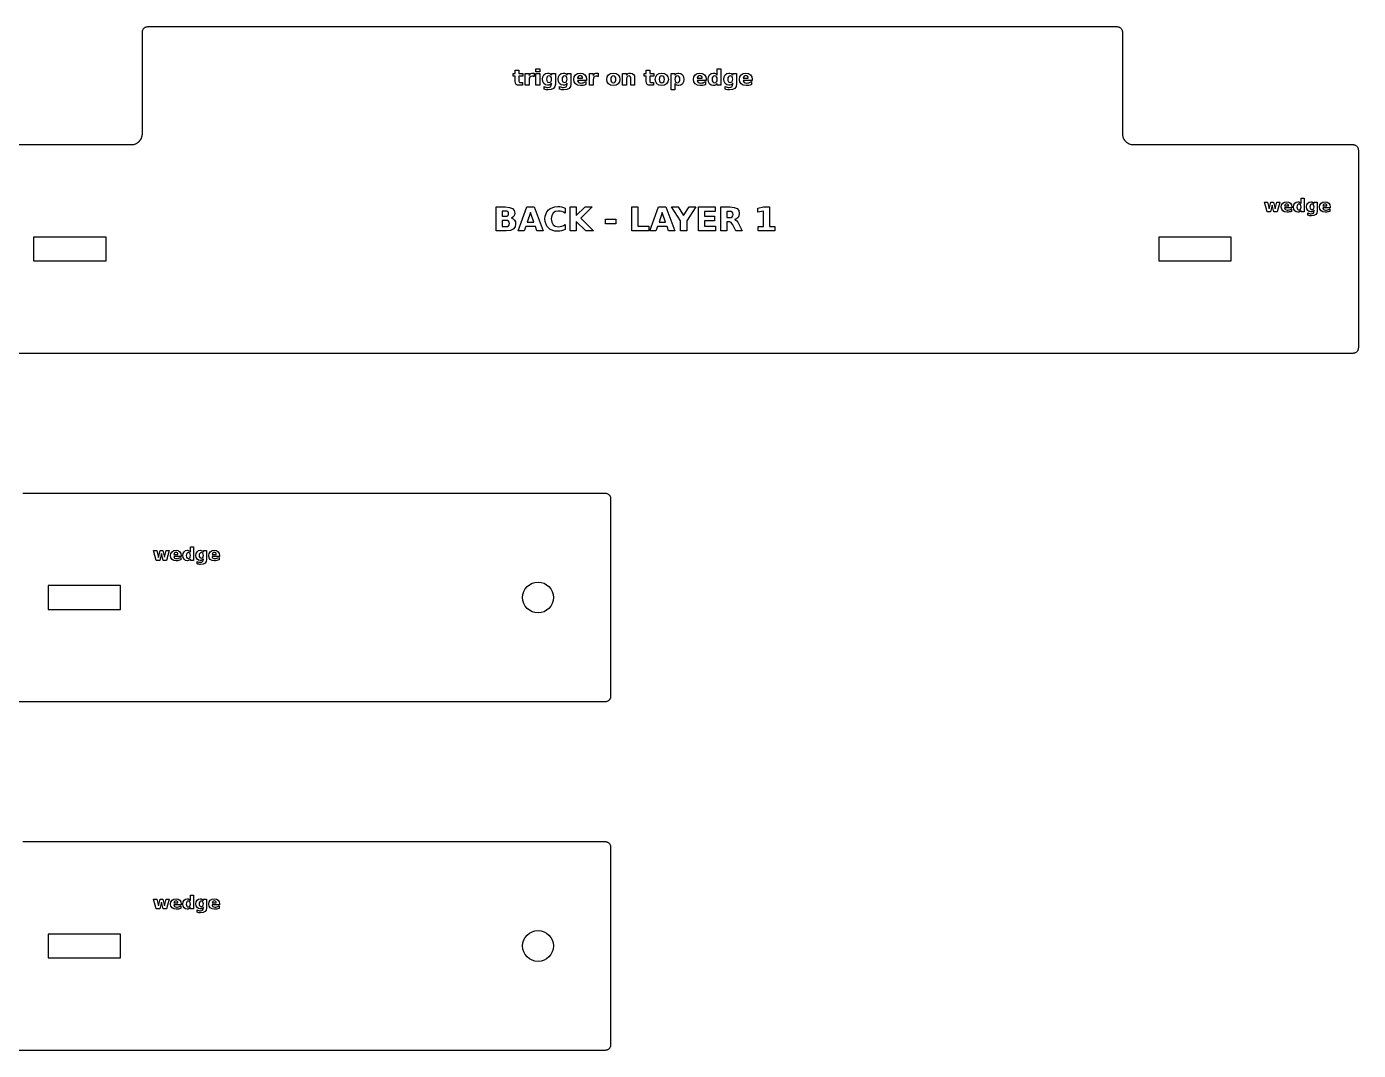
# Model space of a CAD drawing. Header units: millimetres. Extents: x 6 to 885, y 6 to 548.
# Drawn here: x 445.1 to 812, y 6 to 288 of the extents above; entities that cross this region are included whole.
import ezdxf

# ---------------------------------------------------------------- set-up
doc = ezdxf.new("R2010")
doc.units = ezdxf.units.MM
doc.layers.add('CUT', color=1, linetype='Continuous')
doc.layers.add('ENGRAVE', color=5, linetype='Continuous')

msp = doc.modelspace()

# ---------------------------------------------------------------- linework, layer by layer
at = {"layer": 'CUT'}
for points in [[(413.5, 255.5), (473.98, 255.5), (474.02, 255.5), (474.26, 255.51), (474.33, 255.52), (474.55, 255.55), (474.62, 255.57), (474.84, 255.62), (474.91, 255.64), (475.11, 255.72), (475.18, 255.74), (475.38, 255.84), (475.45, 255.87), (475.64, 255.99), (475.7, 256.03), (475.87, 256.16), (475.93, 256.21), (476.09, 256.35), (476.15, 256.41), (476.29, 256.57), (476.34, 256.63), (476.47, 256.8), (476.51, 256.86), (476.63, 257.05), (476.66, 257.12), (476.76, 257.32), (476.78, 257.39), (476.86, 257.59), (476.88, 257.66), (476.93, 257.88), (476.95, 257.95), (476.98, 258.17), (476.99, 258.24), (477, 258.48), (477, 258.52), (477, 286.5), (477.01, 286.65), (477.03, 286.79), (477.06, 286.94), (477.11, 287.07), (477.18, 287.21), (477.25, 287.33), (477.34, 287.45), (477.44, 287.56), (477.55, 287.66), (477.67, 287.75), (477.79, 287.82), (477.93, 287.89), (478.06, 287.94), (478.21, 287.97), (478.35, 287.99), (478.5, 288), (745.5, 288), (745.65, 287.99), (745.79, 287.97), (745.94, 287.94), (746.07, 287.89), (746.21, 287.82), (746.33, 287.75), (746.45, 287.66), (746.56, 287.56), (746.66, 287.45), (746.75, 287.33), (746.82, 287.21), (746.89, 287.07), (746.94, 286.94), (746.97, 286.79), (746.99, 286.65), (747, 286.5), (747, 258.52), (747, 258.48), (747.01, 258.24), (747.02, 258.17), (747.05, 257.95), (747.07, 257.88), (747.12, 257.66), (747.14, 257.59), (747.22, 257.39), (747.24, 257.32), (747.34, 257.12), (747.37, 257.05), (747.49, 256.86), (747.53, 256.8), (747.66, 256.63), (747.71, 256.57), (747.85, 256.41), (747.91, 256.35), (748.07, 256.21), (748.13, 256.16), (748.3, 256.03), (748.36, 255.99), (748.55, 255.87), (748.62, 255.84), (748.82, 255.74), (748.89, 255.72), (749.09, 255.64), (749.16, 255.62), (749.38, 255.57), (749.45, 255.55), (749.67, 255.52), (749.74, 255.51), (749.98, 255.5), (750.02, 255.5), (810.5, 255.5), (810.65, 255.49), (810.79, 255.47), (810.94, 255.44), (811.07, 255.39), (811.21, 255.32), (811.33, 255.25), (811.45, 255.16), (811.56, 255.06), (811.66, 254.95), (811.75, 254.83), (811.82, 254.71), (811.89, 254.57), (811.94, 254.44), (811.97, 254.29), (811.99, 254.15), (812, 254), (812, 199.5), (811.99, 199.35), (811.97, 199.21), (811.94, 199.06), (811.89, 198.93), (811.82, 198.79), (811.75, 198.67), (811.66, 198.55), (811.56, 198.44), (811.45, 198.34), (811.33, 198.25), (811.21, 198.18), (811.07, 198.11), (810.94, 198.06), (810.79, 198.03), (810.65, 198.01), (810.5, 198), (746.5, 198), (477.5, 198), (413.5, 198)], [(444.02, 159.5), (604.5, 159.5), (604.65, 159.49), (604.79, 159.47), (604.94, 159.44), (605.07, 159.39), (605.21, 159.32), (605.33, 159.25), (605.45, 159.16), (605.56, 159.06), (605.66, 158.95), (605.75, 158.83), (605.82, 158.71), (605.89, 158.57), (605.94, 158.44), (605.97, 158.29), (605.99, 158.15), (606, 158), (606, 103.5), (605.99, 103.35), (605.97, 103.21), (605.94, 103.06), (605.89, 102.93), (605.82, 102.79), (605.75, 102.67), (605.66, 102.55), (605.56, 102.44), (605.45, 102.34), (605.33, 102.25), (605.21, 102.18), (605.07, 102.11), (604.94, 102.06), (604.79, 102.03), (604.65, 102.01), (604.5, 102), (440.5, 102)], [(444.02, 63.5), (604.5, 63.5), (604.65, 63.49), (604.79, 63.47), (604.94, 63.44), (605.07, 63.39), (605.21, 63.32), (605.33, 63.25), (605.45, 63.16), (605.56, 63.06), (605.66, 62.95), (605.75, 62.83), (605.82, 62.71), (605.89, 62.57), (605.94, 62.44), (605.97, 62.29), (605.99, 62.15), (606, 62), (606, 7.5), (605.99, 7.35), (605.97, 7.21), (605.94, 7.06), (605.89, 6.93), (605.82, 6.79), (605.75, 6.67), (605.66, 6.55), (605.56, 6.44), (605.45, 6.34), (605.33, 6.25), (605.21, 6.18), (605.07, 6.11), (604.94, 6.06), (604.79, 6.03), (604.65, 6.01), (604.5, 6), (440.5, 6)]]:
    msp.add_lwpolyline(points, dxfattribs=at)
for points in [[(447, 230.05), (447, 223.45), (467, 223.45), (467, 230.05), (447, 230.05)], [(777, 230.05), (757, 230.05), (757, 223.45), (777, 223.45), (777, 230.05)], [(471, 134.05), (451, 134.05), (451, 127.45), (471, 127.45), (471, 134.05)], [(471, 38.05), (451, 38.05), (451, 31.45), (471, 31.45), (471, 38.05)]]:
    msp.add_lwpolyline(points, close=True, dxfattribs=at)
for centre in [(586, 130.75), (586, 34.75)]:
    msp.add_circle(centre, 4.25, dxfattribs=at)
at = {"layer": 'ENGRAVE'}
for points in [[(580.75, 276.05), (580.75, 275.12), (581.83, 275.12), (581.83, 274.37), (580.75, 274.37), (580.75, 272.98), (580.77, 272.79), (580.84, 272.67), (580.97, 272.61), (581.2, 272.59), (581.74, 272.59), (581.74, 271.84), (580.84, 271.84), (580.31, 271.9), (579.96, 272.1), (579.76, 272.45), (579.7, 272.98), (579.7, 274.37), (579.18, 274.37), (579.18, 275.12), (579.7, 275.12), (579.7, 276.05), (580.75, 276.05)], [(584.91, 274.23), (584.77, 274.28), (584.63, 274.32), (584.5, 274.35), (584.36, 274.35), (584, 274.29), (583.74, 274.09), (583.57, 273.78), (583.52, 273.35), (583.52, 271.84), (582.47, 271.84), (582.47, 275.12), (583.52, 275.12), (583.52, 274.58), (583.74, 274.86), (583.98, 275.05), (584.27, 275.16), (584.61, 275.2), (584.67, 275.2), (584.72, 275.2), (584.8, 275.19), (584.9, 275.18), (584.91, 274.23)], [(589.72, 272.4), (589.49, 272.15), (589.24, 271.98), (588.96, 271.87), (588.64, 271.84), (588.09, 271.96), (587.64, 272.31), (587.35, 272.85), (587.25, 273.52), (587.35, 274.19), (587.64, 274.72), (588.09, 275.08), (588.64, 275.19), (588.96, 275.16), (589.24, 275.06), (589.49, 274.89), (589.72, 274.63), (589.72, 275.12), (590.77, 275.12), (590.77, 272.17), (590.65, 271.47), (590.27, 270.96), (589.66, 270.65), (588.82, 270.55), (588.52, 270.56), (588.23, 270.59), (587.94, 270.65), (587.65, 270.74), (587.65, 271.55), (587.92, 271.41), (588.19, 271.32), (588.46, 271.26), (588.72, 271.24), (589.17, 271.3), (589.48, 271.46), (589.66, 271.75), (589.72, 272.17), (589.72, 272.4)], [(594.01, 272.4), (593.78, 272.15), (593.53, 271.98), (593.25, 271.87), (592.93, 271.84), (592.38, 271.96), (591.94, 272.31), (591.64, 272.85), (591.55, 273.52), (591.64, 274.19), (591.94, 274.72), (592.38, 275.08), (592.93, 275.19), (593.25, 275.16), (593.53, 275.06), (593.78, 274.89), (594.01, 274.63), (594.01, 275.12), (595.07, 275.12), (595.07, 272.17), (594.94, 271.47), (594.57, 270.96), (593.96, 270.65), (593.12, 270.55), (592.82, 270.56), (592.52, 270.59), (592.24, 270.65), (591.95, 270.74), (591.95, 271.55), (592.22, 271.41), (592.49, 271.32), (592.75, 271.26), (593.02, 271.24), (593.46, 271.3), (593.77, 271.46), (593.95, 271.75), (594.01, 272.17), (594.01, 272.4)], [(599.35, 273.49), (599.35, 273.19), (596.9, 273.19), (596.98, 272.87), (597.16, 272.64), (597.44, 272.5), (597.8, 272.45), (598.14, 272.48), (598.48, 272.55), (598.83, 272.67), (599.19, 272.85), (599.19, 272.04), (598.82, 271.92), (598.45, 271.83), (598.08, 271.77), (597.71, 271.75), (596.91, 271.87), (596.32, 272.21), (595.95, 272.75), (595.83, 273.48), (595.95, 274.19), (596.31, 274.74), (596.89, 275.08), (597.65, 275.2), (598.34, 275.08), (598.89, 274.73), (599.23, 274.19), (599.35, 273.49)], [(602.58, 274.23), (602.44, 274.28), (602.31, 274.32), (602.17, 274.35), (602.03, 274.35), (601.68, 274.29), (601.41, 274.09), (601.25, 273.78), (601.19, 273.35), (601.19, 271.84), (600.14, 271.84), (600.14, 275.12), (601.19, 275.12), (601.19, 274.58), (601.41, 274.86), (601.66, 275.05), (601.95, 275.16), (602.29, 275.2), (602.34, 275.2), (602.4, 275.2), (602.47, 275.19), (602.58, 275.18), (602.58, 274.23)], [(606.75, 275.2), (607.51, 275.09), (608.08, 274.74), (608.43, 274.2), (608.55, 273.48), (608.43, 272.76), (608.08, 272.21), (607.51, 271.87), (606.75, 271.75), (606, 271.87), (605.42, 272.21), (605.07, 272.76), (604.95, 273.48), (605.07, 274.2), (605.42, 274.74), (606, 275.09), (606.75, 275.2)], [(612.61, 273.84), (612.61, 271.84), (611.56, 271.84), (611.56, 272.17), (611.56, 273.37), (611.55, 273.73), (611.54, 273.95), (611.51, 274.09), (611.47, 274.19), (611.4, 274.28), (611.31, 274.35), (611.19, 274.4), (611.07, 274.41), (610.77, 274.35), (610.55, 274.16), (610.41, 273.85), (610.36, 273.45), (610.36, 271.84), (609.31, 271.84), (609.31, 275.12), (610.36, 275.12), (610.36, 274.64), (610.61, 274.89), (610.87, 275.06), (611.15, 275.17), (611.46, 275.2), (611.96, 275.11), (612.32, 274.85), (612.54, 274.42), (612.61, 273.84)], [(616.82, 276.05), (616.82, 275.12), (617.9, 275.12), (617.9, 274.37), (616.82, 274.37), (616.82, 272.98), (616.84, 272.79), (616.91, 272.67), (617.05, 272.61), (617.27, 272.59), (617.81, 272.59), (617.81, 271.84), (616.91, 271.84), (616.38, 271.9), (616.03, 272.1), (615.84, 272.45), (615.77, 272.98), (615.77, 274.37), (615.25, 274.37), (615.25, 275.12), (615.77, 275.12), (615.77, 276.05), (616.82, 276.05)], [(620.1, 275.2), (620.86, 275.09), (621.43, 274.74), (621.78, 274.2), (621.9, 273.48), (621.78, 272.76), (621.43, 272.21), (620.86, 271.87), (620.1, 271.75), (619.35, 271.87), (618.77, 272.21), (618.42, 272.76), (618.3, 273.48), (618.42, 274.2), (618.77, 274.74), (619.35, 275.09), (620.1, 275.2)], [(623.71, 272.31), (623.71, 270.59), (622.66, 270.59), (622.66, 275.12), (623.71, 275.12), (623.71, 274.64), (623.94, 274.89), (624.19, 275.06), (624.48, 275.17), (624.8, 275.2), (625.35, 275.08), (625.8, 274.72), (626.09, 274.17), (626.19, 273.48), (626.09, 272.79), (625.8, 272.24), (625.35, 271.88), (624.8, 271.75), (624.48, 271.79), (624.19, 271.89), (623.94, 272.06), (623.71, 272.31)], [(632.32, 273.49), (632.32, 273.19), (629.87, 273.19), (629.96, 272.87), (630.14, 272.64), (630.41, 272.5), (630.78, 272.45), (631.11, 272.48), (631.45, 272.55), (631.81, 272.67), (632.17, 272.85), (632.17, 272.04), (631.8, 271.92), (631.42, 271.83), (631.05, 271.77), (630.68, 271.75), (629.89, 271.87), (629.29, 272.21), (628.92, 272.75), (628.8, 273.48), (628.92, 274.19), (629.29, 274.74), (629.86, 275.08), (630.62, 275.2), (631.32, 275.08), (631.86, 274.73), (632.21, 274.19), (632.32, 273.49)], [(635.35, 274.64), (635.35, 276.4), (636.4, 276.4), (636.4, 271.84), (635.35, 271.84), (635.35, 272.31), (635.12, 272.06), (634.87, 271.89), (634.59, 271.79), (634.27, 271.75), (633.72, 271.88), (633.27, 272.24), (632.98, 272.79), (632.88, 273.48), (632.98, 274.17), (633.27, 274.72), (633.72, 275.08), (634.27, 275.2), (634.59, 275.17), (634.87, 275.06), (635.12, 274.89), (635.35, 274.64)], [(639.64, 272.4), (639.42, 272.15), (639.17, 271.98), (638.88, 271.87), (638.56, 271.84), (638.01, 271.96), (637.57, 272.31), (637.28, 272.85), (637.18, 273.52), (637.28, 274.19), (637.57, 274.72), (638.01, 275.08), (638.56, 275.19), (638.88, 275.16), (639.17, 275.06), (639.42, 274.89), (639.64, 274.63), (639.64, 275.12), (640.7, 275.12), (640.7, 272.17), (640.57, 271.47), (640.2, 270.96), (639.59, 270.65), (638.75, 270.55), (638.45, 270.56), (638.16, 270.59), (637.87, 270.65), (637.58, 270.74), (637.58, 271.55), (637.85, 271.41), (638.12, 271.32), (638.38, 271.26), (638.65, 271.24), (639.09, 271.3), (639.4, 271.46), (639.58, 271.75), (639.64, 272.17), (639.64, 272.4)], [(644.98, 273.49), (644.98, 273.19), (642.53, 273.19), (642.62, 272.87), (642.8, 272.64), (643.07, 272.5), (643.43, 272.45), (643.77, 272.48), (644.11, 272.55), (644.46, 272.67), (644.83, 272.85), (644.83, 272.04), (644.45, 271.92), (644.08, 271.83), (643.71, 271.77), (643.34, 271.75), (642.55, 271.87), (641.95, 272.21), (641.58, 272.75), (641.46, 273.48), (641.58, 274.19), (641.94, 274.74), (642.52, 275.08), (643.28, 275.2), (643.98, 275.08), (644.52, 274.73), (644.87, 274.19), (644.98, 273.49)], [(589.03, 274.44), (588.74, 274.38), (588.52, 274.2), (588.38, 273.91), (588.34, 273.52), (588.38, 273.12), (588.51, 272.83), (588.73, 272.66), (589.03, 272.6), (589.32, 272.66), (589.54, 272.84), (589.67, 273.13), (589.72, 273.52), (589.67, 273.91), (589.54, 274.2), (589.32, 274.38), (589.03, 274.44)], [(593.32, 274.44), (593.03, 274.38), (592.81, 274.2), (592.68, 273.91), (592.63, 273.52), (592.68, 273.12), (592.81, 272.83), (593.02, 272.66), (593.32, 272.6), (593.61, 272.66), (593.83, 272.84), (593.97, 273.13), (594.01, 273.52), (593.97, 273.91), (593.83, 274.2), (593.61, 274.38), (593.32, 274.44)], [(598.27, 273.84), (598.23, 274.11), (598.1, 274.32), (597.9, 274.46), (597.64, 274.5), (597.37, 274.46), (597.15, 274.33), (596.99, 274.12), (596.91, 273.84), (598.27, 273.84)], [(606.75, 274.45), (606.45, 274.39), (606.22, 274.2), (606.08, 273.89), (606.04, 273.48), (606.08, 273.06), (606.22, 272.75), (606.45, 272.57), (606.75, 272.5), (607.06, 272.57), (607.28, 272.75), (607.41, 273.06), (607.46, 273.48), (607.41, 273.89), (607.28, 274.2), (607.06, 274.39), (606.75, 274.45)], [(620.1, 274.45), (619.8, 274.39), (619.57, 274.2), (619.43, 273.89), (619.39, 273.48), (619.43, 273.06), (619.57, 272.75), (619.8, 272.57), (620.1, 272.5), (620.41, 272.57), (620.63, 272.75), (620.76, 273.06), (620.81, 273.48), (620.76, 273.89), (620.63, 274.2), (620.41, 274.39), (620.1, 274.45)], [(624.41, 274.44), (624.11, 274.38), (623.89, 274.19), (623.76, 273.89), (623.71, 273.48), (623.76, 273.07), (623.89, 272.76), (624.11, 272.58), (624.41, 272.52), (624.71, 272.58), (624.92, 272.76), (625.06, 273.06), (625.1, 273.48), (625.06, 273.89), (624.92, 274.19), (624.71, 274.38), (624.41, 274.44)], [(631.24, 273.84), (631.2, 274.11), (631.07, 274.32), (630.87, 274.46), (630.61, 274.5), (630.34, 274.46), (630.12, 274.33), (629.96, 274.12), (629.88, 273.84), (631.24, 273.84)], [(634.66, 272.52), (634.95, 272.58), (635.17, 272.76), (635.31, 273.06), (635.35, 273.48), (635.31, 273.89), (635.17, 274.19), (634.95, 274.38), (634.66, 274.44), (634.36, 274.38), (634.15, 274.19), (634.01, 273.89), (633.97, 273.48), (634.01, 273.06), (634.15, 272.76), (634.36, 272.58), (634.66, 272.52)], [(638.95, 274.44), (638.66, 274.38), (638.45, 274.2), (638.31, 273.91), (638.26, 273.52), (638.31, 273.12), (638.44, 272.83), (638.66, 272.66), (638.95, 272.6), (639.24, 272.66), (639.46, 272.84), (639.6, 273.13), (639.64, 273.52), (639.6, 273.91), (639.46, 274.2), (639.24, 274.38), (638.95, 274.44)], [(643.9, 273.84), (643.86, 274.11), (643.73, 274.32), (643.53, 274.46), (643.27, 274.5), (643, 274.46), (642.78, 274.33), (642.62, 274.12), (642.54, 273.84), (643.9, 273.84)], [(786.1, 239.68), (786.95, 239.68), (787.41, 237.8), (787.88, 239.68), (788.6, 239.68), (789.06, 237.82), (789.52, 239.68), (790.38, 239.68), (789.65, 236.95), (788.7, 236.95), (788.24, 238.83), (787.78, 236.95), (786.83, 236.95), (786.1, 239.68)], [(793.7, 238.32), (793.7, 238.08), (791.65, 238.08), (791.73, 237.81), (791.88, 237.61), (792.1, 237.5), (792.41, 237.46), (792.69, 237.48), (792.97, 237.54), (793.27, 237.65), (793.57, 237.79), (793.57, 237.12), (793.26, 237.01), (792.95, 236.94), (792.64, 236.89), (792.33, 236.88), (791.67, 236.97), (791.17, 237.26), (790.87, 237.71), (790.76, 238.31), (790.86, 238.91), (791.17, 239.37), (791.65, 239.65), (792.28, 239.75), (792.86, 239.65), (793.31, 239.36), (793.6, 238.91), (793.7, 238.32)], [(792.8, 238.61), (792.76, 238.84), (792.65, 239.02), (792.49, 239.13), (792.27, 239.17), (792.04, 239.13), (791.86, 239.03), (791.73, 238.85), (791.66, 238.61), (792.8, 238.61)], [(796.22, 239.28), (796.22, 240.75), (797.1, 240.75), (797.1, 236.95), (796.22, 236.95), (796.22, 237.35), (796.03, 237.14), (795.82, 236.99), (795.59, 236.91), (795.32, 236.88), (794.86, 236.98), (794.49, 237.28), (794.25, 237.74), (794.16, 238.31), (794.25, 238.89), (794.49, 239.35), (794.86, 239.65), (795.32, 239.75), (795.59, 239.72), (795.82, 239.64), (796.03, 239.49), (796.22, 239.28)], [(795.64, 237.51), (795.89, 237.57), (796.07, 237.72), (796.18, 237.97), (796.22, 238.31), (796.18, 238.66), (796.07, 238.91), (795.89, 239.06), (795.64, 239.12), (795.4, 239.06), (795.22, 238.91), (795.11, 238.66), (795.07, 238.31), (795.11, 237.97), (795.22, 237.72), (795.4, 237.57), (795.64, 237.51)], [(799.8, 237.41), (799.61, 237.21), (799.4, 237.06), (799.17, 236.98), (798.9, 236.95), (798.44, 237.05), (798.07, 237.34), (797.83, 237.79), (797.74, 238.35), (797.83, 238.91), (798.07, 239.35), (798.44, 239.65), (798.9, 239.75), (799.17, 239.72), (799.4, 239.63), (799.61, 239.49), (799.8, 239.28), (799.8, 239.68), (800.68, 239.68), (800.68, 237.23), (800.57, 236.64), (800.26, 236.22), (799.75, 235.96), (799.05, 235.87), (798.8, 235.88), (798.56, 235.91), (798.32, 235.96), (798.08, 236.03), (798.08, 236.71), (798.3, 236.6), (798.53, 236.51), (798.75, 236.47), (798.97, 236.45), (799.34, 236.5), (799.6, 236.64), (799.75, 236.88), (799.8, 237.23), (799.8, 237.41)], [(799.22, 239.12), (798.98, 239.07), (798.8, 238.91), (798.69, 238.67), (798.65, 238.35), (798.69, 238.02), (798.8, 237.78), (798.98, 237.63), (799.22, 237.59), (799.47, 237.64), (799.65, 237.79), (799.76, 238.03), (799.8, 238.35), (799.76, 238.67), (799.65, 238.91), (799.47, 239.07), (799.22, 239.12)], [(804.25, 238.32), (804.25, 238.08), (802.2, 238.08), (802.27, 237.81), (802.43, 237.61), (802.65, 237.5), (802.96, 237.46), (803.24, 237.48), (803.52, 237.54), (803.82, 237.65), (804.12, 237.79), (804.12, 237.12), (803.81, 237.01), (803.5, 236.94), (803.19, 236.89), (802.88, 236.88), (802.22, 236.97), (801.72, 237.26), (801.42, 237.71), (801.31, 238.31), (801.41, 238.91), (801.72, 239.37), (802.2, 239.65), (802.83, 239.75), (803.41, 239.65), (803.86, 239.36), (804.15, 238.91), (804.25, 238.32)], [(803.35, 238.61), (803.31, 238.84), (803.2, 239.02), (803.04, 239.13), (802.82, 239.17), (802.59, 239.13), (802.41, 239.03), (802.28, 238.85), (802.21, 238.61), (803.35, 238.61)], [(578.69, 235.27), (579.17, 235.05), (579.53, 234.69), (579.76, 234.21), (579.83, 233.64), (579.67, 232.81), (579.19, 232.23), (578.38, 231.88), (577.24, 231.76), (574.43, 231.76), (574.43, 238.32), (576.97, 238.32), (578.15, 238.22), (578.95, 237.91), (579.41, 237.37), (579.57, 236.58), (579.51, 236.14), (579.34, 235.77), (579.07, 235.48), (578.69, 235.27)], [(577.06, 235.78), (577.41, 235.82), (577.67, 235.96), (577.82, 236.17), (577.87, 236.48), (577.82, 236.77), (577.67, 236.99), (577.41, 237.13), (577.06, 237.17), (576.12, 237.17), (576.12, 235.78), (577.06, 235.78)], [(585.27, 232.96), (582.63, 232.96), (582.21, 231.76), (580.51, 231.76), (582.94, 238.32), (584.96, 238.32), (587.39, 231.76), (585.69, 231.76), (585.27, 232.96)], [(593.46, 232.12), (592.98, 231.91), (592.49, 231.76), (591.97, 231.66), (591.43, 231.63), (590.66, 231.69), (589.36, 232.15), (588.84, 232.55), (588.42, 233.05), (587.94, 234.29), (587.88, 235.03), (587.94, 235.78), (588.42, 237.02), (588.84, 237.52), (589.36, 237.92), (590.66, 238.38), (591.43, 238.44), (591.97, 238.41), (592.49, 238.32), (592.98, 238.16), (593.46, 237.95), (593.46, 236.59), (592.99, 236.87), (592.53, 237.06), (592.06, 237.18), (591.57, 237.21), (590.76, 237.07), (590.15, 236.63), (589.76, 235.94), (589.63, 235.03), (589.76, 234.13), (590.15, 233.44), (590.76, 233), (591.57, 232.86), (592.06, 232.9), (592.53, 233.01), (592.99, 233.2), (593.46, 233.48), (593.46, 232.12)], [(594.86, 238.32), (596.55, 238.32), (596.55, 235.93), (598.99, 238.32), (600.96, 238.32), (597.8, 235.21), (601.28, 231.76), (599.16, 231.76), (596.55, 234.34), (596.55, 231.76), (594.86, 231.76), (594.86, 238.32)], [(621.55, 232.96), (618.91, 232.96), (618.49, 231.76), (616.79, 231.76), (619.22, 238.32), (621.24, 238.32), (623.67, 231.76), (621.97, 231.76), (621.55, 232.96)], [(622.76, 238.32), (624.61, 238.32), (626.11, 235.98), (627.6, 238.32), (629.46, 238.32), (626.95, 234.52), (626.95, 231.76), (625.26, 231.76), (625.26, 234.52), (622.76, 238.32)], [(630.19, 238.32), (634.76, 238.32), (634.76, 237.04), (631.89, 237.04), (631.89, 235.82), (634.59, 235.82), (634.59, 234.54), (631.89, 234.54), (631.89, 233.04), (634.86, 233.04), (634.86, 231.76), (630.19, 231.76), (630.19, 238.32)], [(638.03, 234.24), (638.03, 231.76), (636.34, 231.76), (636.34, 238.32), (638.92, 238.32), (640.05, 238.21), (640.82, 237.89), (641.28, 237.32), (641.43, 236.51), (641.35, 235.92), (641.11, 235.44), (640.72, 235.08), (640.17, 234.83), (640.5, 234.7), (640.79, 234.47), (641.07, 234.12), (641.35, 233.62), (642.26, 231.76), (640.46, 231.76), (639.66, 233.39), (639.42, 233.8), (639.17, 234.06), (638.88, 234.2), (638.51, 234.24), (638.03, 234.24)], [(638.74, 235.41), (639.2, 235.46), (639.51, 235.61), (639.68, 235.87), (639.74, 236.26), (639.68, 236.64), (639.51, 236.9), (639.2, 237.05), (638.74, 237.1), (638.03, 237.1), (638.03, 235.41), (638.74, 235.41)], [(646.63, 232.93), (648.13, 232.93), (648.13, 237.17), (646.59, 236.85), (646.59, 238.01), (648.12, 238.32), (649.73, 238.32), (649.73, 232.93), (651.22, 232.93), (651.22, 231.76), (646.63, 231.76), (646.63, 232.93)], [(577.12, 232.91), (577.56, 232.97), (577.88, 233.13), (578.08, 233.4), (578.14, 233.78), (578.08, 234.15), (577.89, 234.42), (577.57, 234.58), (577.12, 234.63), (576.12, 234.63), (576.12, 232.91), (577.12, 232.91)], [(480.1, 143.68), (480.95, 143.68), (481.41, 141.8), (481.88, 143.68), (482.6, 143.68), (483.06, 141.82), (483.52, 143.68), (484.38, 143.68), (483.65, 140.95), (482.7, 140.95), (482.24, 142.83), (481.78, 140.95), (480.82, 140.95), (480.1, 143.68)], [(487.7, 142.32), (487.7, 142.08), (485.65, 142.08), (485.73, 141.81), (485.88, 141.61), (486.1, 141.5), (486.41, 141.46), (486.69, 141.48), (486.97, 141.54), (487.27, 141.65), (487.57, 141.79), (487.57, 141.12), (487.26, 141.01), (486.95, 140.94), (486.64, 140.89), (486.33, 140.88), (485.67, 140.97), (485.17, 141.26), (484.87, 141.71), (484.76, 142.31), (484.86, 142.91), (485.17, 143.37), (485.65, 143.65), (486.28, 143.75), (486.86, 143.65), (487.31, 143.36), (487.6, 142.91), (487.7, 142.32)], [(486.8, 142.61), (486.76, 142.84), (486.65, 143.02), (486.49, 143.13), (486.27, 143.17), (486.04, 143.13), (485.86, 143.03), (485.73, 142.85), (485.66, 142.61), (486.8, 142.61)], [(490.22, 143.28), (490.22, 144.75), (491.1, 144.75), (491.1, 140.95), (490.22, 140.95), (490.22, 141.35), (490.03, 141.14), (489.82, 140.99), (489.59, 140.91), (489.32, 140.88), (488.86, 140.98), (488.49, 141.28), (488.25, 141.74), (488.16, 142.31), (488.25, 142.89), (488.49, 143.35), (488.86, 143.65), (489.32, 143.75), (489.59, 143.72), (489.82, 143.64), (490.03, 143.49), (490.22, 143.28)], [(489.64, 141.51), (489.89, 141.57), (490.07, 141.72), (490.18, 141.97), (490.22, 142.31), (490.18, 142.66), (490.07, 142.91), (489.89, 143.06), (489.64, 143.12), (489.4, 143.06), (489.22, 142.91), (489.11, 142.66), (489.07, 142.31), (489.11, 141.97), (489.22, 141.72), (489.4, 141.57), (489.64, 141.51)], [(493.8, 141.41), (493.61, 141.21), (493.4, 141.06), (493.17, 140.98), (492.9, 140.95), (492.44, 141.05), (492.07, 141.34), (491.83, 141.79), (491.74, 142.35), (491.83, 142.91), (492.07, 143.35), (492.44, 143.65), (492.9, 143.75), (493.17, 143.72), (493.4, 143.63), (493.61, 143.49), (493.8, 143.28), (493.8, 143.68), (494.68, 143.68), (494.68, 141.23), (494.57, 140.64), (494.26, 140.22), (493.75, 139.96), (493.05, 139.87), (492.8, 139.88), (492.56, 139.91), (492.32, 139.96), (492.08, 140.03), (492.08, 140.71), (492.3, 140.6), (492.53, 140.51), (492.75, 140.47), (492.97, 140.45), (493.34, 140.5), (493.6, 140.64), (493.75, 140.88), (493.8, 141.23), (493.8, 141.41)], [(493.22, 143.12), (492.98, 143.07), (492.8, 142.91), (492.69, 142.67), (492.65, 142.35), (492.69, 142.02), (492.8, 141.78), (492.98, 141.63), (493.22, 141.59), (493.47, 141.64), (493.65, 141.79), (493.76, 142.03), (493.8, 142.35), (493.76, 142.67), (493.65, 142.91), (493.47, 143.07), (493.22, 143.12)], [(498.25, 142.32), (498.25, 142.08), (496.2, 142.08), (496.27, 141.81), (496.43, 141.61), (496.65, 141.5), (496.96, 141.46), (497.24, 141.48), (497.52, 141.54), (497.82, 141.65), (498.12, 141.79), (498.12, 141.12), (497.81, 141.01), (497.5, 140.94), (497.19, 140.89), (496.88, 140.88), (496.22, 140.97), (495.72, 141.26), (495.42, 141.71), (495.31, 142.31), (495.41, 142.91), (495.72, 143.37), (496.2, 143.65), (496.83, 143.75), (497.41, 143.65), (497.86, 143.36), (498.15, 142.91), (498.25, 142.32)], [(497.35, 142.61), (497.31, 142.84), (497.2, 143.02), (497.04, 143.13), (496.82, 143.17), (496.59, 143.13), (496.41, 143.03), (496.28, 142.85), (496.21, 142.61), (497.35, 142.61)], [(487.7, 46.32), (487.7, 46.08), (485.65, 46.08), (485.73, 45.81), (485.88, 45.61), (486.1, 45.5), (486.41, 45.46), (486.69, 45.48), (486.97, 45.54), (487.27, 45.65), (487.57, 45.79), (487.57, 45.12), (487.26, 45.01), (486.95, 44.94), (486.64, 44.89), (486.33, 44.88), (485.67, 44.97), (485.17, 45.26), (484.87, 45.71), (484.76, 46.31), (484.86, 46.91), (485.17, 47.37), (485.65, 47.65), (486.28, 47.75), (486.86, 47.65), (487.31, 47.36), (487.6, 46.91), (487.7, 46.32)], [(490.22, 47.28), (490.22, 48.75), (491.1, 48.75), (491.1, 44.95), (490.22, 44.95), (490.22, 45.35), (490.03, 45.14), (489.82, 44.99), (489.59, 44.91), (489.32, 44.88), (488.86, 44.98), (488.49, 45.28), (488.25, 45.74), (488.16, 46.31), (488.25, 46.89), (488.49, 47.35), (488.86, 47.65), (489.32, 47.75), (489.59, 47.72), (489.82, 47.64), (490.03, 47.49), (490.22, 47.28)], [(493.8, 45.41), (493.61, 45.21), (493.4, 45.06), (493.17, 44.98), (492.9, 44.95), (492.44, 45.05), (492.07, 45.34), (491.83, 45.79), (491.74, 46.35), (491.83, 46.91), (492.07, 47.35), (492.44, 47.65), (492.9, 47.75), (493.17, 47.72), (493.4, 47.63), (493.61, 47.49), (493.8, 47.28), (493.8, 47.68), (494.68, 47.68), (494.68, 45.23), (494.57, 44.64), (494.26, 44.22), (493.75, 43.96), (493.05, 43.87), (492.8, 43.88), (492.56, 43.91), (492.32, 43.96), (492.08, 44.03), (492.08, 44.71), (492.3, 44.6), (492.53, 44.51), (492.75, 44.47), (492.97, 44.45), (493.34, 44.5), (493.6, 44.64), (493.75, 44.88), (493.8, 45.23), (493.8, 45.41)], [(498.25, 46.32), (498.25, 46.08), (496.2, 46.08), (496.27, 45.81), (496.43, 45.61), (496.65, 45.5), (496.96, 45.46), (497.24, 45.48), (497.52, 45.54), (497.82, 45.65), (498.12, 45.79), (498.12, 45.12), (497.81, 45.01), (497.5, 44.94), (497.19, 44.89), (496.88, 44.88), (496.22, 44.97), (495.72, 45.26), (495.42, 45.71), (495.31, 46.31), (495.41, 46.91), (495.72, 47.37), (496.2, 47.65), (496.83, 47.75), (497.41, 47.65), (497.86, 47.36), (498.15, 46.91), (498.25, 46.32)], [(480.1, 47.68), (480.95, 47.68), (481.41, 45.8), (481.88, 47.68), (482.6, 47.68), (483.06, 45.82), (483.52, 47.68), (484.38, 47.68), (483.65, 44.95), (482.7, 44.95), (482.24, 46.83), (481.78, 44.95), (480.82, 44.95), (480.1, 47.68)], [(486.8, 46.61), (486.76, 46.84), (486.65, 47.02), (486.49, 47.13), (486.27, 47.17), (486.04, 47.13), (485.86, 47.03), (485.73, 46.85), (485.66, 46.61), (486.8, 46.61)], [(489.64, 45.51), (489.89, 45.57), (490.07, 45.72), (490.18, 45.97), (490.22, 46.31), (490.18, 46.66), (490.07, 46.91), (489.89, 47.06), (489.64, 47.12), (489.4, 47.06), (489.22, 46.91), (489.11, 46.66), (489.07, 46.31), (489.11, 45.97), (489.22, 45.72), (489.4, 45.57), (489.64, 45.51)], [(493.22, 47.12), (492.98, 47.07), (492.8, 46.91), (492.69, 46.67), (492.65, 46.35), (492.69, 46.02), (492.8, 45.78), (492.98, 45.63), (493.22, 45.59), (493.47, 45.64), (493.65, 45.79), (493.76, 46.03), (493.8, 46.35), (493.76, 46.67), (493.65, 46.91), (493.47, 47.07), (493.22, 47.12)], [(497.35, 46.61), (497.31, 46.84), (497.2, 47.02), (497.04, 47.13), (496.82, 47.17), (496.59, 47.13), (496.41, 47.03), (496.28, 46.85), (496.21, 46.61), (497.35, 46.61)]]:
    msp.add_lwpolyline(points, close=True, dxfattribs=at)
for points in [[(585.43, 276.4), (586.48, 276.4), (586.48, 275.54), (585.43, 275.54), (585.43, 276.4)], [(585.43, 275.12), (586.48, 275.12), (586.48, 271.84), (585.43, 271.84), (585.43, 275.12)], [(583.05, 234.17), (584.85, 234.17), (583.95, 236.78), (583.05, 234.17)], [(604.63, 234.99), (607.39, 234.99), (607.39, 233.71), (604.63, 233.71), (604.63, 234.99)], [(611.84, 238.32), (613.53, 238.32), (613.53, 233.04), (616.5, 233.04), (616.5, 231.76), (611.84, 231.76), (611.84, 238.32)], [(619.33, 234.17), (621.13, 234.17), (620.23, 236.78), (619.33, 234.17)]]:
    msp.add_lwpolyline(points, dxfattribs=at)

doc.saveas('drawing.dxf')
